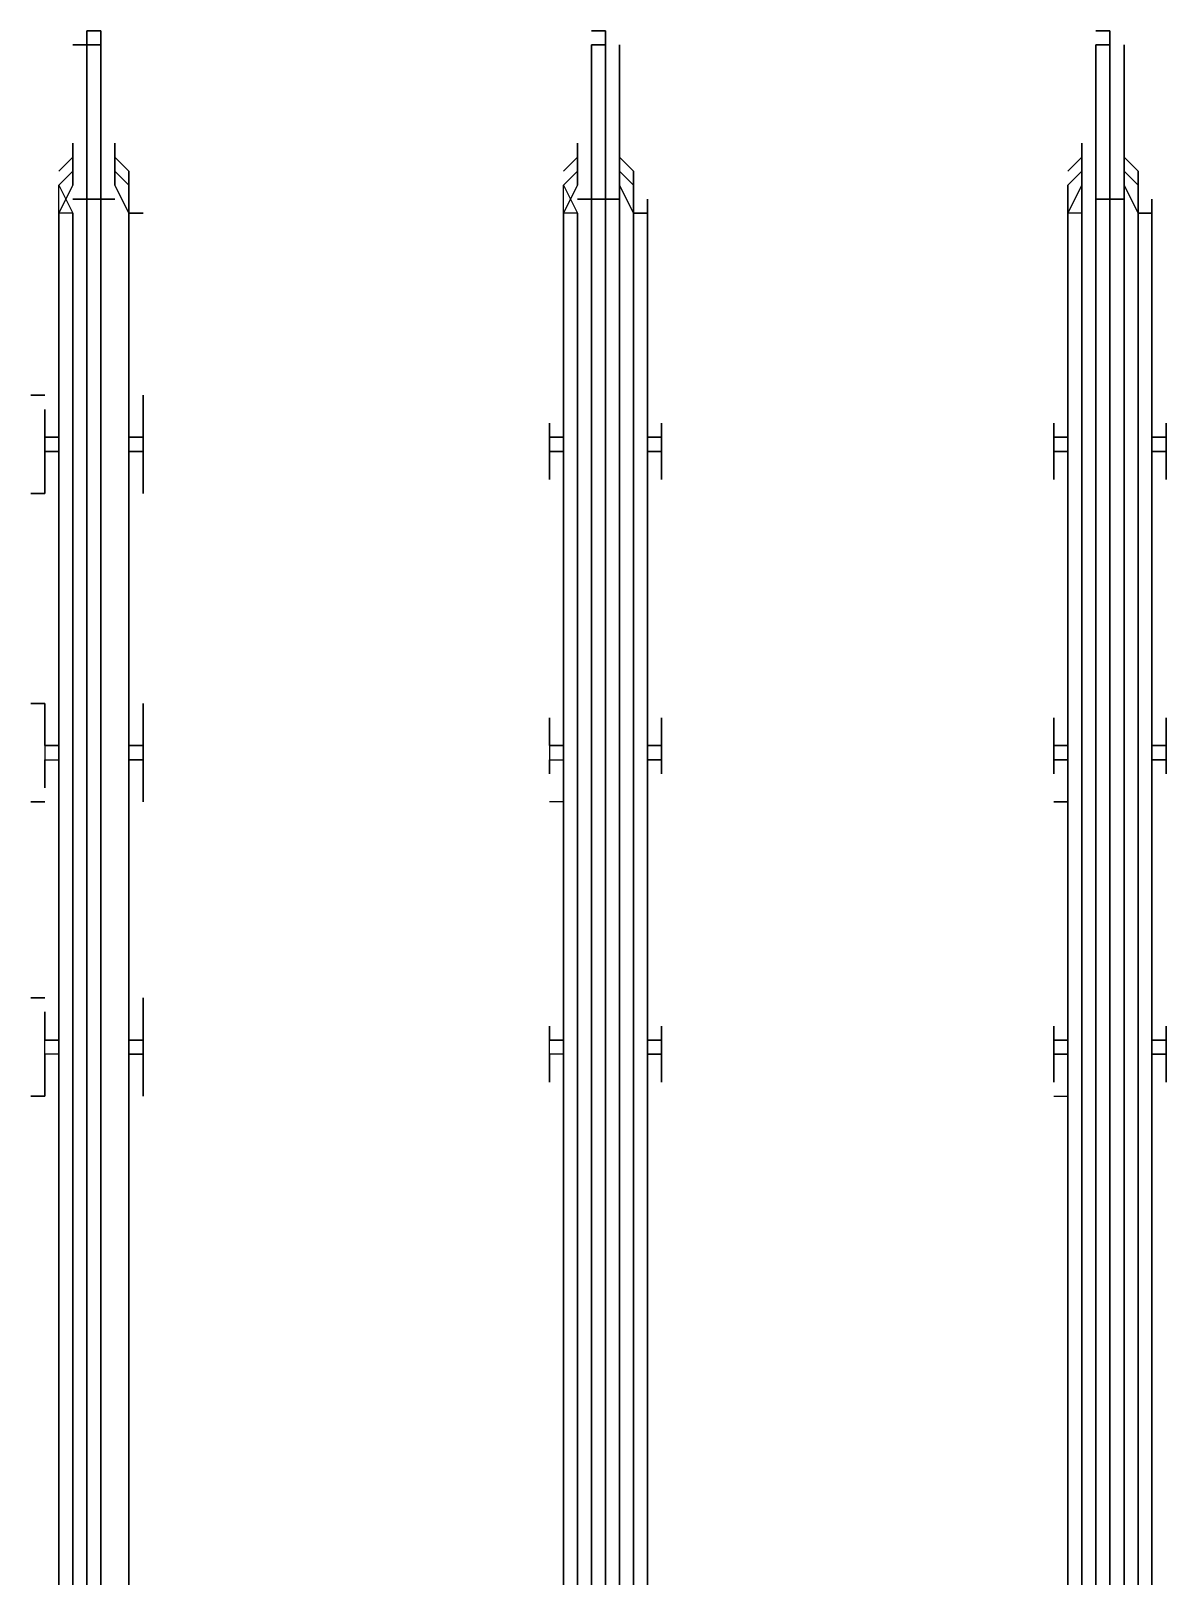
# Model space of a CAD drawing. Header units: metres. Extents: x 532315 to 532639, y 2674519 to 2674914.
# Drawn here: x 532485.1667 to 532485.2788, y 2674750.5107 to 2674750.6631 of the extents above; entities that cross this region are included whole.
import ezdxf

# ---------------------------------------------------------------- set-up
doc = ezdxf.new("R2010")
doc.units = ezdxf.units.M
doc.header["$MEASUREMENT"] = 0
doc.layers.add('IDT', color=7, linetype='Continuous')

# ---------------------------------------------------------------- blocks, each defined once
blk = doc.blocks.new('IDT')
at = {"layer": 'IDT', "color": 0, "lineweight": 25}
for p, q in [((14.04189, 8.71559), (14.04189, 8.5178)), ((14.04189, 8.5178), (14.04189, 8.71559)), ((14.04189, 8.71559), (14.04189, 8.5178)), ((14.04327, 8.5178), (14.04327, 8.71559)), ((14.04327, 8.71559), (14.04327, 8.5178)), ((14.04327, 8.5178), (14.04327, 8.71559)), ((14.04465, 8.51642), (14.04465, 8.71559)), ((14.04465, 8.71559), (14.04465, 8.51642)), ((14.04465, 8.51642), (14.04465, 8.71559)), ((14.04604, 8.71559), (14.04604, 8.51642)), ((14.04604, 8.51642), (14.04604, 8.71559)), ((14.04604, 8.71559), (14.04604, 8.51642)), ((14.04604, 8.51642), (14.04604, 8.71559)), ((14.04604, 8.71559), (14.04604, 8.51642)), ((14.04604, 8.51642), (14.04604, 8.71559)), ((14.04742, 8.51642), (14.04742, 8.71559)), ((14.04742, 8.71559), (14.04742, 8.51642)), ((14.04742, 8.51642), (14.04742, 8.71559)), ((14.0488, 8.5178), (14.0488, 8.71559)), ((14.0488, 8.71559), (14.0488, 8.5178)), ((14.0488, 8.5178), (14.0488, 8.71559)), ((14.05018, 8.71559), (14.05018, 8.5178)), ((14.05018, 8.5178), (14.05018, 8.71559)), ((14.05018, 8.71559), (14.05018, 8.5178)), ((14.09168, 8.5178), (14.09168, 8.71559)), ((14.09306, 8.5178), (14.09306, 8.71559)), ((14.09445, 8.51642), (14.09445, 8.71559)), ((14.09583, 8.71559), (14.09583, 8.51642)), ((14.09583, 8.51642), (14.09583, 8.71559)), ((14.09721, 8.51642), (14.09721, 8.71559)), ((14.0986, 8.5178), (14.0986, 8.71559)), ((14.09998, 8.5178), (14.09998, 8.71559)), ((14.14286, 8.5178), (14.14286, 8.71559)), ((14.14286, 8.71559), (14.14286, 8.5178)), ((14.14562, 8.51642), (14.14562, 8.71559)), ((14.14562, 8.71559), (14.14562, 8.51642)), ((14.14701, 8.51642), (14.14701, 8.71559)), ((14.14701, 8.71559), (14.14701, 8.51642)), ((14.14839, 8.5178), (14.14839, 8.71559)), ((14.14977, 8.5178), (14.14977, 8.71559)), ((14.04189, 8.5178), (14.04189, 8.70868)), ((14.04327, 8.70868), (14.04327, 8.5178)), ((14.04465, 8.70868), (14.04465, 8.51642)), ((14.04604, 8.70868), (14.04604, 8.51642)), ((14.04604, 8.51642), (14.04604, 8.70868)), ((14.04742, 8.70868), (14.04742, 8.51642)), ((14.0488, 8.70868), (14.0488, 8.5178)), ((14.05018, 8.5178), (14.05018, 8.70868)), ((14.09168, 8.70868), (14.09168, 8.5178)), ((14.09306, 8.70868), (14.09306, 8.5178)), ((14.09445, 8.70868), (14.09445, 8.51642)), ((14.09583, 8.70868), (14.09583, 8.51642)), ((14.09583, 8.51642), (14.09583, 8.70868)), ((14.09721, 8.70868), (14.09721, 8.51642)), ((14.0986, 8.70868), (14.0986, 8.5178)), ((14.09998, 8.70868), (14.09998, 8.5178)), ((14.14286, 8.5178), (14.14286, 8.70868)), ((14.14286, 8.70868), (14.14286, 8.5178)), ((14.14562, 8.51642), (14.14562, 8.70868)), ((14.14562, 8.70868), (14.14562, 8.51642)), ((14.14701, 8.51642), (14.14701, 8.70868)), ((14.14701, 8.70868), (14.14701, 8.51642)), ((14.14839, 8.70868), (14.14839, 8.5178)), ((14.14977, 8.70868), (14.14977, 8.5178)), ((14.04189, 8.60079), (14.04189, 8.60494)), ((14.04189, 8.60494), (14.04189, 8.60356)), ((14.04189, 8.60356), (14.04189, 8.60494)), ((14.04189, 8.60494), (14.04189, 8.60356)), ((14.04189, 8.60356), (14.04189, 8.60494)), ((14.04189, 8.60494), (14.04189, 8.60079)), ((14.04189, 8.60079), (14.04189, 8.60494)), ((14.04189, 8.60494), (14.04189, 8.60079)), ((14.05157, 8.60494), (14.05018, 8.60494)), ((14.05018, 8.60494), (14.05018, 8.60079)), ((14.05018, 8.59941), (14.05018, 8.60494)), ((14.05018, 8.60494), (14.05018, 8.60356)), ((14.05018, 8.60356), (14.05018, 8.60494)), ((14.05018, 8.60494), (14.05018, 8.60079)), ((14.05018, 8.60079), (14.05018, 8.60494)), ((14.05018, 8.60494), (14.05018, 8.60356)), ((14.05018, 8.60356), (14.05018, 8.60494)), ((14.09168, 8.60356), (14.09168, 8.60494)), ((14.09168, 8.60494), (14.09168, 8.60079)), ((14.09168, 8.60079), (14.09168, 8.60494)), ((14.09168, 8.60494), (14.09168, 8.60356)), ((14.09998, 8.59941), (14.09998, 8.60494)), ((14.09998, 8.60494), (14.09998, 8.60356)), ((14.09998, 8.60356), (14.09998, 8.60494)), ((14.09998, 8.60494), (14.09998, 8.60079)), ((14.14147, 8.60356), (14.14147, 8.60494)), ((14.14147, 8.60494), (14.14147, 8.60079)), ((14.14147, 8.60079), (14.14147, 8.60494)), ((14.14147, 8.60494), (14.14147, 8.60356)), ((14.14977, 8.59941), (14.14977, 8.60494)), ((14.14977, 8.60494), (14.14977, 8.60079)), ((14.15115, 8.60356), (14.15115, 8.60494)), ((14.15115, 8.60494), (14.15254, 8.60494)), ((14.15254, 8.60494), (14.15115, 8.60494)), ((14.15115, 8.60494), (14.15115, 8.60356)), ((14.0405, 8.60356), (14.0405, 8.60079)), ((14.0405, 8.60079), (14.0405, 8.60356)), ((14.0405, 8.60356), (14.0405, 8.60079)), ((14.0405, 8.60079), (14.0405, 8.60356)), ((14.05157, 8.60356), (14.05157, 8.60079)), ((14.05157, 8.60079), (14.05157, 8.60356)), ((14.05157, 8.60079), (14.05157, 8.60356)), ((14.05157, 8.60356), (14.05157, 8.60079)), ((14.0903, 8.60356), (14.0903, 8.60079)), ((14.0903, 8.60079), (14.0903, 8.60356)), ((14.10136, 8.60356), (14.10136, 8.60079)), ((14.10136, 8.60079), (14.10136, 8.60356)), ((14.14147, 8.60079), (14.14147, 8.60356)), ((14.14147, 8.60356), (14.14147, 8.60079)), ((14.15115, 8.60356), (14.15115, 8.60079)), ((14.15115, 8.60079), (14.15115, 8.60356)), ((14.04189, 8.60079), (14.0405, 8.60079)), ((14.0405, 8.60079), (14.0405, 8.59941)), ((14.0405, 8.59941), (14.0405, 8.60079)), ((14.0405, 8.60079), (14.04189, 8.60079)), ((14.04189, 8.60079), (14.0405, 8.60079)), ((14.0405, 8.60079), (14.0405, 8.59941)), ((14.0405, 8.59941), (14.0405, 8.60079)), ((14.0405, 8.60079), (14.04189, 8.60079)), ((14.04189, 8.59941), (14.04189, 8.60079)), ((14.04189, 8.60079), (14.04189, 8.59941)), ((14.04189, 8.59941), (14.04189, 8.60079)), ((14.04189, 8.60079), (14.04189, 8.59941)), ((14.05018, 8.60079), (14.05018, 8.59941)), ((14.05157, 8.60079), (14.05018, 8.60079)), ((14.05018, 8.60079), (14.05157, 8.60079)), ((14.05157, 8.60079), (14.05018, 8.60079)), ((14.05018, 8.60079), (14.05018, 8.59941)), ((14.05018, 8.60079), (14.05018, 8.59941)), ((14.05157, 8.60079), (14.05018, 8.60079)), ((14.05157, 8.59941), (14.05157, 8.60079)), ((14.05157, 8.60079), (14.05157, 8.59941)), ((14.05157, 8.59941), (14.05157, 8.60079)), ((14.05157, 8.59941), (14.05157, 8.60079)), ((14.09168, 8.60079), (14.0903, 8.60079)), ((14.0903, 8.60079), (14.0903, 8.59941)), ((14.0903, 8.59941), (14.0903, 8.60079)), ((14.0903, 8.60079), (14.09168, 8.60079)), ((14.09168, 8.59941), (14.09168, 8.60079)), ((14.09168, 8.60079), (14.09168, 8.59941)), ((14.09998, 8.60079), (14.10136, 8.60079)), ((14.09998, 8.59941), (14.09998, 8.60079)), ((14.09998, 8.60079), (14.10136, 8.60079)), ((14.10136, 8.60079), (14.10136, 8.59941)), ((14.10136, 8.60079), (14.10136, 8.59941)), ((14.14147, 8.59941), (14.14147, 8.60079)), ((14.14147, 8.60079), (14.14286, 8.60079)), ((14.14286, 8.60079), (14.14147, 8.60079)), ((14.14147, 8.60079), (14.14147, 8.59941)), ((14.14147, 8.59941), (14.14147, 8.60079)), ((14.14147, 8.60079), (14.14147, 8.59941)), ((14.14977, 8.60079), (14.15115, 8.60079)), ((14.14977, 8.59941), (14.14977, 8.60079)), ((14.14977, 8.60079), (14.15115, 8.60079)), ((14.15115, 8.60079), (14.15115, 8.59941)), ((14.15115, 8.60079), (14.15115, 8.59941)), ((14.04189, 8.59941), (14.0405, 8.59941)), ((14.0405, 8.59941), (14.0405, 8.59803)), ((14.0405, 8.59803), (14.0405, 8.59941)), ((14.0405, 8.59941), (14.04189, 8.59941)), ((14.04189, 8.59941), (14.0405, 8.59941)), ((14.0405, 8.59941), (14.0405, 8.59803)), ((14.0405, 8.59803), (14.0405, 8.59941)), ((14.0405, 8.59941), (14.04189, 8.59941)), ((14.04189, 8.59941), (14.04189, 8.59526)), ((14.04189, 8.59526), (14.04189, 8.59941)), ((14.04189, 8.59941), (14.04189, 8.59526)), ((14.04189, 8.59526), (14.04189, 8.59941)), ((14.05018, 8.59941), (14.05157, 8.59941)), ((14.05157, 8.59941), (14.05018, 8.59941)), ((14.05018, 8.59526), (14.05018, 8.59941)), ((14.05018, 8.59941), (14.05018, 8.59526)), ((14.05018, 8.59526), (14.05018, 8.59941)), ((14.05018, 8.59941), (14.05157, 8.59941)), ((14.05157, 8.59941), (14.05018, 8.59941)), ((14.05018, 8.59941), (14.05157, 8.59941)), ((14.05018, 8.59941), (14.05157, 8.59941)), ((14.05157, 8.59941), (14.05018, 8.59941)), ((14.05018, 8.59941), (14.05018, 8.59526)), ((14.05157, 8.59941), (14.05157, 8.59803)), ((14.05157, 8.59803), (14.05157, 8.59941)), ((14.05157, 8.59941), (14.05157, 8.59803)), ((14.05157, 8.59803), (14.05157, 8.59941)), ((14.09168, 8.59941), (14.0903, 8.59941)), ((14.0903, 8.59941), (14.0903, 8.59803)), ((14.0903, 8.59803), (14.0903, 8.59941)), ((14.0903, 8.59941), (14.09168, 8.59941)), ((14.09168, 8.59941), (14.09168, 8.59526)), ((14.09168, 8.59526), (14.09168, 8.59941)), ((14.10136, 8.59941), (14.09998, 8.59941)), ((14.09998, 8.59941), (14.09998, 8.59526)), ((14.09998, 8.59526), (14.09998, 8.59941)), ((14.09998, 8.59941), (14.10136, 8.59941)), ((14.10136, 8.59941), (14.09998, 8.59941)), ((14.10136, 8.59941), (14.09998, 8.59941)), ((14.10136, 8.59941), (14.10136, 8.59803)), ((14.10136, 8.59803), (14.10136, 8.59941)), ((14.14286, 8.59941), (14.14147, 8.59941)), ((14.14147, 8.59941), (14.14147, 8.59526)), ((14.14147, 8.59526), (14.14147, 8.59941)), ((14.14147, 8.59941), (14.14286, 8.59941)), ((14.14147, 8.59941), (14.14147, 8.59803)), ((14.14147, 8.59803), (14.14147, 8.59941)), ((14.15115, 8.59941), (14.14977, 8.59941)), ((14.14977, 8.59941), (14.14977, 8.59526)), ((14.14977, 8.59526), (14.14977, 8.59941)), ((14.14977, 8.59941), (14.15115, 8.59941)), ((14.15115, 8.59941), (14.14977, 8.59941)), ((14.15115, 8.59941), (14.14977, 8.59941)), ((14.15115, 8.59803), (14.15115, 8.59941)), ((14.15115, 8.59941), (14.15115, 8.59803)), ((14.04189, 8.59664), (14.04189, 8.59803)), ((14.04189, 8.59803), (14.04189, 8.59664)), ((14.04189, 8.59664), (14.04189, 8.59803)), ((14.04189, 8.59803), (14.04189, 8.59664)), ((14.05018, 8.59803), (14.05018, 8.59664)), ((14.05018, 8.59664), (14.05018, 8.59803)), ((14.05018, 8.59803), (14.05018, 8.59664)), ((14.05018, 8.59664), (14.05018, 8.59803)), ((14.09168, 8.59664), (14.09168, 8.59803)), ((14.09168, 8.59803), (14.09168, 8.59664)), ((14.09998, 8.59803), (14.09998, 8.59664)), ((14.09998, 8.59664), (14.09998, 8.59803)), ((14.14147, 8.59664), (14.14147, 8.59803)), ((14.14147, 8.59803), (14.14147, 8.59664)), ((14.15115, 8.59803), (14.15115, 8.59664)), ((14.15115, 8.59664), (14.15115, 8.59803)), ((14.15254, 8.59526), (14.15115, 8.59526)), ((14.15115, 8.59526), (14.15254, 8.59526)), ((14.04189, 8.57175), (14.04189, 8.57589)), ((14.04189, 8.57589), (14.04189, 8.57175)), ((14.04189, 8.57036), (14.04189, 8.57589)), ((14.04189, 8.57589), (14.04189, 8.57175)), ((14.05018, 8.57175), (14.05018, 8.57589)), ((14.05018, 8.57175), (14.05018, 8.57589)), ((14.05018, 8.57589), (14.05157, 8.57589)), ((14.05157, 8.57589), (14.05018, 8.57589)), ((14.05018, 8.57589), (14.05018, 8.57175)), ((14.05018, 8.57589), (14.05018, 8.57175)), ((14.09168, 8.57589), (14.09168, 8.57175)), ((14.09168, 8.57036), (14.09168, 8.57589)), ((14.09998, 8.57589), (14.10136, 8.57589)), ((14.09998, 8.57175), (14.09998, 8.57589)), ((14.09998, 8.57589), (14.09998, 8.57175)), ((14.14147, 8.57175), (14.14147, 8.57589)), ((14.14147, 8.57589), (14.14147, 8.57175)), ((14.14977, 8.57175), (14.14977, 8.57589)), ((14.14977, 8.57589), (14.14977, 8.57175)), ((14.15254, 8.57589), (14.15115, 8.57589)), ((14.15115, 8.57589), (14.15254, 8.57589)), ((14.0405, 8.57313), (14.0405, 8.57175)), ((14.0405, 8.57175), (14.0405, 8.57313)), ((14.0405, 8.57313), (14.0405, 8.57175)), ((14.0405, 8.57175), (14.0405, 8.57313)), ((14.04189, 8.57313), (14.04189, 8.57451)), ((14.04189, 8.57451), (14.04189, 8.57313)), ((14.04189, 8.57313), (14.04189, 8.57451)), ((14.04189, 8.57451), (14.04189, 8.57313)), ((14.05018, 8.57451), (14.05018, 8.57313)), ((14.05018, 8.57313), (14.05018, 8.57451)), ((14.05018, 8.57451), (14.05018, 8.57313)), ((14.05018, 8.57313), (14.05018, 8.57451)), ((14.05157, 8.57313), (14.05157, 8.57175)), ((14.05157, 8.57175), (14.05157, 8.57313)), ((14.05157, 8.57313), (14.05157, 8.57175)), ((14.05157, 8.57175), (14.05157, 8.57313)), ((14.0903, 8.57313), (14.0903, 8.57175)), ((14.0903, 8.57175), (14.0903, 8.57313)), ((14.09168, 8.57313), (14.09168, 8.57451)), ((14.09168, 8.57451), (14.09168, 8.57313)), ((14.09998, 8.57451), (14.09998, 8.57313)), ((14.09998, 8.57313), (14.09998, 8.57451)), ((14.10136, 8.57313), (14.10136, 8.57175)), ((14.10136, 8.57175), (14.10136, 8.57313)), ((14.14147, 8.57313), (14.14147, 8.57451)), ((14.14147, 8.57451), (14.14147, 8.57313)), ((14.14147, 8.57175), (14.14147, 8.57313)), ((14.14147, 8.57313), (14.14147, 8.57175)), ((14.15115, 8.57313), (14.15115, 8.57451)), ((14.15115, 8.57451), (14.15115, 8.57313)), ((14.15115, 8.57313), (14.15115, 8.57175)), ((14.15115, 8.57175), (14.15115, 8.57313)), ((14.04189, 8.57175), (14.0405, 8.57175)), ((14.0405, 8.57175), (14.0405, 8.57036)), ((14.0405, 8.57036), (14.0405, 8.57175)), ((14.0405, 8.57175), (14.04189, 8.57175)), ((14.04189, 8.57175), (14.0405, 8.57175)), ((14.0405, 8.57175), (14.0405, 8.57036)), ((14.0405, 8.57036), (14.0405, 8.57175)), ((14.0405, 8.57175), (14.04189, 8.57175)), ((14.04189, 8.56621), (14.04189, 8.57175)), ((14.04189, 8.57175), (14.04189, 8.57036)), ((14.04189, 8.57175), (14.04189, 8.56621)), ((14.05157, 8.57175), (14.05018, 8.57175)), ((14.05018, 8.57175), (14.05018, 8.57036)), ((14.05018, 8.57036), (14.05018, 8.57175)), ((14.05157, 8.57175), (14.05018, 8.57175)), ((14.05018, 8.57036), (14.05018, 8.57175)), ((14.05018, 8.57175), (14.05157, 8.57175)), ((14.05018, 8.57175), (14.05018, 8.57036)), ((14.05157, 8.57175), (14.05018, 8.57175)), ((14.05157, 8.57036), (14.05157, 8.57175)), ((14.05157, 8.57036), (14.05157, 8.57175)), ((14.05157, 8.57175), (14.05157, 8.57036)), ((14.05157, 8.57036), (14.05157, 8.57175)), ((14.09168, 8.57175), (14.0903, 8.57175)), ((14.0903, 8.57175), (14.0903, 8.57036)), ((14.0903, 8.57036), (14.0903, 8.57175)), ((14.0903, 8.57175), (14.09168, 8.57175)), ((14.09168, 8.57175), (14.09168, 8.57036)), ((14.10136, 8.57175), (14.09998, 8.57175)), ((14.09998, 8.57175), (14.09998, 8.57036)), ((14.10136, 8.57175), (14.09998, 8.57175)), ((14.09998, 8.57175), (14.09998, 8.57036)), ((14.10136, 8.57036), (14.10136, 8.57175)), ((14.10136, 8.57036), (14.10136, 8.57175)), ((14.14147, 8.57175), (14.14147, 8.57036)), ((14.14147, 8.57036), (14.14147, 8.57175)), ((14.14147, 8.57175), (14.14286, 8.57175)), ((14.14286, 8.57175), (14.14147, 8.57175)), ((14.14147, 8.57175), (14.14147, 8.57036)), ((14.14147, 8.5676), (14.14147, 8.57175)), ((14.14977, 8.57175), (14.14977, 8.57036)), ((14.15115, 8.57175), (14.14977, 8.57175)), ((14.14977, 8.57175), (14.14977, 8.57036)), ((14.15115, 8.57175), (14.14977, 8.57175)), ((14.15115, 8.57036), (14.15115, 8.57175)), ((14.15115, 8.57036), (14.15115, 8.57175)), ((14.04189, 8.57036), (14.0405, 8.57036)), ((14.0405, 8.57036), (14.0405, 8.5676)), ((14.0405, 8.5676), (14.0405, 8.57036)), ((14.0405, 8.57036), (14.04189, 8.57036)), ((14.04189, 8.57036), (14.0405, 8.57036)), ((14.0405, 8.57036), (14.0405, 8.5676)), ((14.0405, 8.5676), (14.0405, 8.57036)), ((14.0405, 8.57036), (14.04189, 8.57036)), ((14.04189, 8.57036), (14.04189, 8.56621)), ((14.04189, 8.56621), (14.04189, 8.57036)), ((14.05018, 8.56621), (14.05018, 8.57036)), ((14.05018, 8.57036), (14.05157, 8.57036)), ((14.05157, 8.57036), (14.05018, 8.57036)), ((14.05018, 8.57036), (14.05018, 8.56621)), ((14.05018, 8.57036), (14.05157, 8.57036)), ((14.05157, 8.57036), (14.05018, 8.57036)), ((14.05018, 8.57036), (14.05157, 8.57036)), ((14.05157, 8.57036), (14.05018, 8.57036)), ((14.05157, 8.57036), (14.05018, 8.57036)), ((14.05018, 8.57036), (14.05018, 8.56621)), ((14.05018, 8.56621), (14.05018, 8.57036)), ((14.05018, 8.57036), (14.05157, 8.57036)), ((14.05157, 8.57036), (14.05157, 8.5676)), ((14.05157, 8.5676), (14.05157, 8.57036)), ((14.05157, 8.57036), (14.05157, 8.5676)), ((14.05157, 8.5676), (14.05157, 8.57036)), ((14.09168, 8.57036), (14.0903, 8.57036)), ((14.0903, 8.57036), (14.0903, 8.5676)), ((14.0903, 8.5676), (14.0903, 8.57036)), ((14.0903, 8.57036), (14.09168, 8.57036)), ((14.09168, 8.57036), (14.09168, 8.56621)), ((14.09168, 8.56621), (14.09168, 8.57036)), ((14.10136, 8.57036), (14.09998, 8.57036)), ((14.09998, 8.57036), (14.10136, 8.57036)), ((14.09998, 8.56621), (14.09998, 8.57036)), ((14.09998, 8.57036), (14.10136, 8.57036)), ((14.09998, 8.57036), (14.10136, 8.57036)), ((14.09998, 8.57036), (14.09998, 8.56621)), ((14.10136, 8.57036), (14.10136, 8.5676)), ((14.10136, 8.5676), (14.10136, 8.57036)), ((14.14147, 8.56621), (14.14147, 8.57036)), ((14.14147, 8.57036), (14.14286, 8.57036)), ((14.14286, 8.57036), (14.14147, 8.57036)), ((14.14147, 8.57036), (14.14147, 8.56621)), ((14.14147, 8.57036), (14.14147, 8.5676)), ((14.15115, 8.57036), (14.14977, 8.57036)), ((14.14977, 8.57036), (14.14977, 8.56621)), ((14.14977, 8.56621), (14.14977, 8.57036)), ((14.14977, 8.57036), (14.15115, 8.57036)), ((14.14977, 8.57036), (14.15115, 8.57036)), ((14.14977, 8.57036), (14.15115, 8.57036)), ((14.15115, 8.57036), (14.15115, 8.5676)), ((14.15115, 8.5676), (14.15115, 8.57036)), ((14.04189, 8.56621), (14.04189, 8.5676)), ((14.04189, 8.5676), (14.04189, 8.56621)), ((14.04189, 8.56621), (14.04189, 8.5676)), ((14.04189, 8.5676), (14.04189, 8.56621)), ((14.05018, 8.56621), (14.05018, 8.5676)), ((14.05018, 8.5676), (14.05018, 8.56621)), ((14.05018, 8.5676), (14.05018, 8.56621)), ((14.05018, 8.56621), (14.05018, 8.5676)), ((14.09168, 8.56621), (14.09168, 8.5676)), ((14.09168, 8.5676), (14.09168, 8.56621)), ((14.09998, 8.56621), (14.09998, 8.5676)), ((14.09998, 8.5676), (14.09998, 8.56621)), ((14.14147, 8.56621), (14.14147, 8.5676)), ((14.14147, 8.5676), (14.14147, 8.56621)), ((14.15115, 8.5676), (14.15115, 8.56621)), ((14.15115, 8.56621), (14.15115, 8.5676)), ((14.15115, 8.56621), (14.15254, 8.56621)), ((14.15254, 8.56621), (14.15115, 8.56621)), ((14.04189, 8.54132), (14.04189, 8.54547)), ((14.04189, 8.54547), (14.04189, 8.54408)), ((14.04189, 8.54408), (14.04189, 8.54547)), ((14.04189, 8.54547), (14.04189, 8.53993)), ((14.04189, 8.54132), (14.04189, 8.54547)), ((14.04189, 8.54547), (14.04189, 8.54408)), ((14.04189, 8.54408), (14.04189, 8.54547)), ((14.04189, 8.54547), (14.04189, 8.54132)), ((14.05018, 8.54132), (14.05018, 8.54547)), ((14.05018, 8.54547), (14.05018, 8.54408)), ((14.05018, 8.54408), (14.05018, 8.54547)), ((14.05018, 8.54547), (14.05018, 8.54132)), ((14.05018, 8.54132), (14.05018, 8.54547)), ((14.05018, 8.54547), (14.05018, 8.54408)), ((14.05018, 8.54408), (14.05018, 8.54547)), ((14.05018, 8.54547), (14.05018, 8.54132)), ((14.09168, 8.54408), (14.09168, 8.54547)), ((14.09168, 8.54547), (14.09168, 8.54408)), ((14.09168, 8.54132), (14.09168, 8.54547)), ((14.09168, 8.54547), (14.09168, 8.53993)), ((14.09998, 8.54547), (14.09998, 8.54408)), ((14.09998, 8.54408), (14.09998, 8.54547)), ((14.09998, 8.54132), (14.09998, 8.54547)), ((14.09998, 8.54547), (14.09998, 8.54132)), ((14.14147, 8.54132), (14.14147, 8.54547)), ((14.14147, 8.54547), (14.14147, 8.54132)), ((14.14147, 8.54408), (14.14147, 8.54547)), ((14.14147, 8.54547), (14.14147, 8.54408)), ((14.14977, 8.54132), (14.14977, 8.54547)), ((14.14977, 8.54547), (14.14977, 8.54132)), ((14.15115, 8.54408), (14.15115, 8.54547)), ((14.15115, 8.54547), (14.15254, 8.54547)), ((14.15254, 8.54547), (14.15115, 8.54547)), ((14.15115, 8.54547), (14.15115, 8.54408)), ((14.0405, 8.54408), (14.0405, 8.54132)), ((14.0405, 8.54132), (14.0405, 8.54408)), ((14.0405, 8.54408), (14.0405, 8.54132)), ((14.0405, 8.54132), (14.0405, 8.54408)), ((14.05157, 8.54408), (14.05157, 8.54132)), ((14.05157, 8.54132), (14.05157, 8.54408)), ((14.05157, 8.54408), (14.05157, 8.54132)), ((14.05157, 8.54132), (14.05157, 8.54408)), ((14.0903, 8.54408), (14.0903, 8.54132)), ((14.0903, 8.54132), (14.0903, 8.54408)), ((14.10136, 8.54132), (14.10136, 8.54408)), ((14.10136, 8.54408), (14.10136, 8.54132)), ((14.14147, 8.54408), (14.14147, 8.54132)), ((14.14147, 8.54132), (14.14147, 8.54408)), ((14.15115, 8.54132), (14.15115, 8.54408)), ((14.15115, 8.54408), (14.15115, 8.54132)), ((14.04189, 8.54132), (14.0405, 8.54132)), ((14.0405, 8.54132), (14.0405, 8.53993)), ((14.0405, 8.53993), (14.0405, 8.54132)), ((14.0405, 8.54132), (14.04189, 8.54132)), ((14.04189, 8.54132), (14.0405, 8.54132)), ((14.0405, 8.54132), (14.0405, 8.53993)), ((14.0405, 8.53993), (14.0405, 8.54132)), ((14.0405, 8.54132), (14.04189, 8.54132)), ((14.04189, 8.53578), (14.04189, 8.54132)), ((14.04189, 8.54132), (14.04189, 8.53993)), ((14.04189, 8.53993), (14.04189, 8.54132)), ((14.05157, 8.54132), (14.05018, 8.54132)), ((14.05018, 8.54132), (14.05018, 8.53993)), ((14.05018, 8.54132), (14.05018, 8.53993)), ((14.05018, 8.53993), (14.05018, 8.54132)), ((14.05018, 8.54132), (14.05157, 8.54132)), ((14.05018, 8.53993), (14.05018, 8.54132)), ((14.05157, 8.54132), (14.05018, 8.54132)), ((14.05018, 8.54132), (14.05157, 8.54132)), ((14.05157, 8.53993), (14.05157, 8.54132)), ((14.05157, 8.54132), (14.05157, 8.53993)), ((14.05157, 8.53993), (14.05157, 8.54132)), ((14.05157, 8.54132), (14.05157, 8.53993)), ((14.09168, 8.54132), (14.0903, 8.54132)), ((14.0903, 8.54132), (14.0903, 8.53993)), ((14.0903, 8.53993), (14.0903, 8.54132)), ((14.0903, 8.54132), (14.09168, 8.54132)), ((14.09168, 8.53578), (14.09168, 8.54132)), ((14.09998, 8.53993), (14.09998, 8.54132)), ((14.09998, 8.54132), (14.10136, 8.54132)), ((14.10136, 8.54132), (14.09998, 8.54132)), ((14.09998, 8.54132), (14.09998, 8.53993)), ((14.10136, 8.54132), (14.10136, 8.53993)), ((14.10136, 8.53993), (14.10136, 8.54132)), ((14.14147, 8.53993), (14.14147, 8.54132)), ((14.14147, 8.54132), (14.14286, 8.54132)), ((14.14286, 8.54132), (14.14147, 8.54132)), ((14.14147, 8.54132), (14.14147, 8.53993)), ((14.14147, 8.54132), (14.14147, 8.53993)), ((14.14147, 8.53993), (14.14147, 8.54132)), ((14.14977, 8.54132), (14.14977, 8.53993)), ((14.14977, 8.53993), (14.14977, 8.54132)), ((14.15115, 8.54132), (14.14977, 8.54132)), ((14.14977, 8.54132), (14.15115, 8.54132)), ((14.15115, 8.53993), (14.15115, 8.54132)), ((14.15115, 8.54132), (14.15115, 8.53993)), ((14.04189, 8.53993), (14.0405, 8.53993)), ((14.0405, 8.53993), (14.0405, 8.53855)), ((14.0405, 8.53855), (14.0405, 8.53993)), ((14.0405, 8.53993), (14.04189, 8.53993)), ((14.04189, 8.53993), (14.0405, 8.53993)), ((14.0405, 8.53993), (14.0405, 8.53855)), ((14.0405, 8.53855), (14.0405, 8.53993)), ((14.0405, 8.53993), (14.04189, 8.53993)), ((14.04189, 8.53993), (14.04189, 8.53578)), ((14.04189, 8.53578), (14.04189, 8.53993)), ((14.04189, 8.53993), (14.04189, 8.53578)), ((14.05018, 8.53993), (14.05018, 8.53578)), ((14.05018, 8.53578), (14.05018, 8.53993)), ((14.05018, 8.53993), (14.05157, 8.53993)), ((14.05018, 8.53993), (14.05018, 8.53578)), ((14.05018, 8.53578), (14.05018, 8.53993)), ((14.05018, 8.53993), (14.05157, 8.53993)), ((14.05157, 8.53993), (14.05018, 8.53993)), ((14.05157, 8.53993), (14.05018, 8.53993)), ((14.05018, 8.53993), (14.05157, 8.53993)), ((14.05018, 8.53993), (14.05157, 8.53993)), ((14.05157, 8.53993), (14.05157, 8.53855)), ((14.05157, 8.53855), (14.05157, 8.53993)), ((14.05157, 8.53993), (14.05157, 8.53855)), ((14.05157, 8.53993), (14.05157, 8.53855)), ((14.09168, 8.53993), (14.0903, 8.53993)), ((14.0903, 8.53993), (14.0903, 8.53855)), ((14.0903, 8.53855), (14.0903, 8.53993)), ((14.0903, 8.53993), (14.09168, 8.53993)), ((14.09168, 8.53993), (14.09168, 8.53578)), ((14.10136, 8.53993), (14.09998, 8.53993)), ((14.09998, 8.53993), (14.09998, 8.53578)), ((14.09998, 8.53578), (14.09998, 8.53993)), ((14.09998, 8.53993), (14.10136, 8.53993)), ((14.09998, 8.53993), (14.10136, 8.53993)), ((14.10136, 8.53855), (14.10136, 8.53993)), ((14.10136, 8.53993), (14.10136, 8.53855)), ((14.14286, 8.53993), (14.14147, 8.53993)), ((14.14147, 8.53993), (14.14147, 8.53578)), ((14.14147, 8.53578), (14.14147, 8.53993)), ((14.14147, 8.53993), (14.14286, 8.53993)), ((14.14147, 8.53855), (14.14147, 8.53993)), ((14.14147, 8.53993), (14.14147, 8.53855)), ((14.14977, 8.53993), (14.14977, 8.53578)), ((14.14977, 8.53578), (14.14977, 8.53993)), ((14.15115, 8.53993), (14.14977, 8.53993)), ((14.14977, 8.53993), (14.15115, 8.53993)), ((14.14977, 8.53993), (14.15115, 8.53993)), ((14.15115, 8.53855), (14.15115, 8.53993)), ((14.15115, 8.53993), (14.15115, 8.53855)), ((14.04189, 8.53717), (14.04189, 8.53855)), ((14.04189, 8.53855), (14.04189, 8.53717)), ((14.04189, 8.53717), (14.04189, 8.53855)), ((14.04189, 8.53855), (14.04189, 8.53717)), ((14.05018, 8.53855), (14.05018, 8.53717)), ((14.05018, 8.53717), (14.05018, 8.53855)), ((14.05018, 8.53855), (14.05018, 8.53717)), ((14.05018, 8.53717), (14.05018, 8.53855)), ((14.09168, 8.53717), (14.09168, 8.53855)), ((14.09168, 8.53855), (14.09168, 8.53717)), ((14.09998, 8.53855), (14.09998, 8.53717)), ((14.09998, 8.53717), (14.09998, 8.53855)), ((14.14147, 8.53717), (14.14147, 8.53855)), ((14.14147, 8.53855), (14.14147, 8.53717)), ((14.15115, 8.53855), (14.15115, 8.53717)), ((14.15115, 8.53717), (14.15115, 8.53855)), ((14.15254, 8.53578), (14.15115, 8.53578)), ((14.15115, 8.53578), (14.15254, 8.53578)), ((14.04189, 8.5178), (14.04327, 8.5178)), ((14.04327, 8.5178), (14.04189, 8.5178)), ((14.04189, 8.5178), (14.04189, 8.51642)), ((14.04189, 8.51642), (14.04189, 8.5178)), ((14.04189, 8.5178), (14.04327, 8.5178)), ((14.04327, 8.5178), (14.04189, 8.5178)), ((14.04189, 8.5178), (14.04189, 8.51642)), ((14.04189, 8.51642), (14.04189, 8.5178)), ((14.04327, 8.5178), (14.04327, 8.51365)), ((14.04465, 8.51504), (14.04327, 8.5178)), ((14.04327, 8.5178), (14.04327, 8.51365)), ((14.04465, 8.51504), (14.04327, 8.5178)), ((14.04327, 8.5178), (14.04465, 8.51504)), ((14.04465, 8.51504), (14.04327, 8.5178)), ((14.04327, 8.51365), (14.04327, 8.5178)), ((14.04327, 8.5178), (14.04327, 8.51365)), ((14.0488, 8.51365), (14.0488, 8.5178)), ((14.0488, 8.5178), (14.05018, 8.5178)), ((14.05018, 8.5178), (14.0488, 8.51504)), ((14.0488, 8.51504), (14.05018, 8.5178)), ((14.0488, 8.5178), (14.05018, 8.5178)), ((14.0488, 8.5178), (14.0488, 8.51365)), ((14.05018, 8.5178), (14.0488, 8.51504)), ((14.0488, 8.5178), (14.05018, 8.5178)), ((14.0488, 8.5178), (14.0488, 8.51365)), ((14.05018, 8.5178), (14.0488, 8.51504)), ((14.0488, 8.5178), (14.05018, 8.5178)), ((14.0488, 8.5178), (14.0488, 8.51365)), ((14.05018, 8.5178), (14.05018, 8.51642)), ((14.05018, 8.51642), (14.05018, 8.5178)), ((14.05018, 8.51642), (14.05018, 8.5178)), ((14.05018, 8.51642), (14.05018, 8.5178)), ((14.09168, 8.5178), (14.09306, 8.5178)), ((14.09306, 8.5178), (14.09168, 8.5178)), ((14.09168, 8.5178), (14.09168, 8.51642)), ((14.09168, 8.51642), (14.09168, 8.5178)), ((14.09306, 8.5178), (14.09306, 8.51365)), ((14.09445, 8.51504), (14.09306, 8.5178)), ((14.09306, 8.5178), (14.09445, 8.51504)), ((14.09306, 8.51365), (14.09306, 8.5178)), ((14.09998, 8.5178), (14.0986, 8.51504)), ((14.0986, 8.51504), (14.09998, 8.5178)), ((14.09998, 8.51504), (14.0986, 8.5178)), ((14.0986, 8.5178), (14.09998, 8.5178)), ((14.09998, 8.51504), (14.0986, 8.5178)), ((14.0986, 8.5178), (14.09998, 8.5178)), ((14.09998, 8.5178), (14.09998, 8.51642)), ((14.09998, 8.5178), (14.09998, 8.51642)), ((14.14286, 8.5178), (14.14147, 8.5178)), ((14.14147, 8.5178), (14.14286, 8.5178)), ((14.14286, 8.51365), (14.14286, 8.5178)), ((14.14286, 8.5178), (14.14286, 8.51365)), ((14.14286, 8.5178), (14.14424, 8.51504)), ((14.14424, 8.51504), (14.14286, 8.5178)), ((14.14286, 8.5178), (14.14286, 8.51642)), ((14.14286, 8.51642), (14.14286, 8.5178)), ((14.14977, 8.5178), (14.14839, 8.51504)), ((14.14839, 8.51504), (14.14977, 8.5178)), ((14.14977, 8.51504), (14.14839, 8.5178)), ((14.14839, 8.5178), (14.14977, 8.5178)), ((14.14977, 8.51504), (14.14839, 8.5178)), ((14.14839, 8.5178), (14.14977, 8.5178)), ((14.14977, 8.5178), (14.14977, 8.51642)), ((14.14977, 8.5178), (14.14977, 8.51642)), ((14.04327, 8.51504), (14.04327, 8.51642)), ((14.04327, 8.51642), (14.04327, 8.51504)), ((14.04327, 8.51504), (14.04327, 8.51642)), ((14.04327, 8.51642), (14.04327, 8.51504)), ((14.04465, 8.51642), (14.04604, 8.51642)), ((14.04604, 8.51642), (14.04465, 8.51642)), ((14.04465, 8.51642), (14.04465, 8.5012)), ((14.04465, 8.5012), (14.04465, 8.51642)), ((14.04604, 8.51642), (14.04465, 8.51642)), ((14.04465, 8.51642), (14.04465, 8.5012)), ((14.04465, 8.5012), (14.04465, 8.51642)), ((14.04465, 8.51642), (14.04604, 8.51642)), ((14.04604, 8.51642), (14.04742, 8.51642)), ((14.04742, 8.51642), (14.04604, 8.51642)), ((14.04604, 8.51642), (14.04742, 8.51642)), ((14.04742, 8.51642), (14.04604, 8.51642)), ((14.04604, 8.51642), (14.04742, 8.51642)), ((14.04742, 8.51642), (14.04604, 8.51642)), ((14.04604, 8.51642), (14.04604, 8.49982)), ((14.04604, 8.49982), (14.04604, 8.51642)), ((14.04604, 8.51642), (14.04604, 8.49982)), ((14.04604, 8.49982), (14.04604, 8.51642)), ((14.04604, 8.51642), (14.04604, 8.49982)), ((14.04604, 8.49982), (14.04604, 8.51642)), ((14.04742, 8.51642), (14.04604, 8.51642)), ((14.04604, 8.51642), (14.04742, 8.51642)), ((14.04604, 8.51642), (14.04604, 8.49982)), ((14.04604, 8.49982), (14.04604, 8.51642)), ((14.04742, 8.5012), (14.04742, 8.51642)), ((14.04742, 8.51642), (14.04742, 8.5012)), ((14.04742, 8.5012), (14.04742, 8.51642)), ((14.04742, 8.51642), (14.04742, 8.5012)), ((14.05018, 8.51642), (14.05018, 8.51504)), ((14.05018, 8.51504), (14.05018, 8.51642)), ((14.05018, 8.51504), (14.05018, 8.51642)), ((14.05018, 8.51504), (14.05018, 8.51642)), ((14.09306, 8.51504), (14.09306, 8.51642)), ((14.09306, 8.51642), (14.09306, 8.51504)), ((14.09445, 8.51642), (14.09583, 8.51642)), ((14.09583, 8.51642), (14.09445, 8.51642)), ((14.09445, 8.51642), (14.09445, 8.5012)), ((14.09445, 8.5012), (14.09445, 8.51642)), ((14.09583, 8.51642), (14.09721, 8.51642)), ((14.09583, 8.51642), (14.09583, 8.49982)), ((14.09583, 8.49982), (14.09583, 8.51642)), ((14.09721, 8.51642), (14.09583, 8.51642)), ((14.09583, 8.51642), (14.09583, 8.49982)), ((14.09583, 8.49982), (14.09583, 8.51642)), ((14.0986, 8.51642), (14.09721, 8.51642)), ((14.09721, 8.51642), (14.0986, 8.51642)), ((14.09721, 8.5012), (14.09721, 8.51642)), ((14.09721, 8.51642), (14.09721, 8.5012)), ((14.09998, 8.51642), (14.09998, 8.51504)), ((14.09998, 8.51642), (14.09998, 8.51504)), ((14.14286, 8.51642), (14.14286, 8.51504)), ((14.14286, 8.51504), (14.14286, 8.51642)), ((14.14562, 8.51642), (14.14424, 8.51642)), ((14.14424, 8.51642), (14.14562, 8.51642)), ((14.14562, 8.49982), (14.14562, 8.51642)), ((14.14562, 8.51642), (14.14701, 8.51642)), ((14.14562, 8.5012), (14.14562, 8.51642)), ((14.14562, 8.51642), (14.14562, 8.49982)), ((14.14701, 8.51642), (14.14562, 8.51642)), ((14.14562, 8.51642), (14.14562, 8.5012)), ((14.14701, 8.51642), (14.14701, 8.49982)), ((14.14701, 8.49982), (14.14701, 8.51642)), ((14.14701, 8.5012), (14.14701, 8.51642)), ((14.14701, 8.51642), (14.14839, 8.51642)), ((14.14839, 8.51642), (14.14701, 8.51642)), ((14.14701, 8.51642), (14.14701, 8.5012)), ((14.14977, 8.51642), (14.14977, 8.51504)), ((14.14977, 8.51642), (14.14977, 8.51504)), ((14.04465, 8.51365), (14.04327, 8.51504)), ((14.04327, 8.51504), (14.04465, 8.51365)), ((14.04465, 8.51365), (14.04327, 8.51504)), ((14.04327, 8.51504), (14.04465, 8.51365)), ((14.04327, 8.51365), (14.04465, 8.51227)), ((14.04327, 8.51365), (14.04465, 8.51227)), ((14.04327, 8.51365), (14.04465, 8.51227)), ((14.04465, 8.51227), (14.04327, 8.51365)), ((14.04465, 8.51089), (14.04465, 8.51504)), ((14.04465, 8.51089), (14.04465, 8.51504)), ((14.04465, 8.51504), (14.04465, 8.51089)), ((14.04465, 8.51089), (14.04465, 8.51504)), ((14.05018, 8.51504), (14.0488, 8.51365)), ((14.0488, 8.51504), (14.0488, 8.51089)), ((14.0488, 8.51089), (14.0488, 8.51504)), ((14.0488, 8.51365), (14.05018, 8.51504)), ((14.0488, 8.51504), (14.0488, 8.51089)), ((14.0488, 8.51365), (14.05018, 8.51504)), ((14.0488, 8.51504), (14.0488, 8.51089)), ((14.0488, 8.51365), (14.05018, 8.51504)), ((14.0488, 8.51227), (14.05018, 8.51365)), ((14.05018, 8.51365), (14.0488, 8.51227)), ((14.0488, 8.51227), (14.05018, 8.51365)), ((14.05018, 8.51365), (14.0488, 8.51227)), ((14.09445, 8.51365), (14.09306, 8.51504)), ((14.09306, 8.51504), (14.09445, 8.51365)), ((14.09306, 8.51365), (14.09445, 8.51227)), ((14.09445, 8.51227), (14.09306, 8.51365)), ((14.09445, 8.51089), (14.09445, 8.51504)), ((14.09445, 8.51504), (14.09445, 8.51089)), ((14.0986, 8.51504), (14.0986, 8.51089)), ((14.0986, 8.51089), (14.0986, 8.51504)), ((14.09998, 8.51504), (14.0986, 8.51365)), ((14.0986, 8.51365), (14.09998, 8.51504)), ((14.09998, 8.51504), (14.0986, 8.51365)), ((14.0986, 8.51365), (14.09998, 8.51504)), ((14.0986, 8.51227), (14.09998, 8.51365)), ((14.09998, 8.51365), (14.0986, 8.51227)), ((14.14286, 8.51504), (14.14424, 8.51365)), ((14.14424, 8.51365), (14.14286, 8.51504)), ((14.14286, 8.51365), (14.14424, 8.51227)), ((14.14424, 8.51227), (14.14286, 8.51365)), ((14.14424, 8.51504), (14.14424, 8.51089)), ((14.14424, 8.51089), (14.14424, 8.51504)), ((14.14839, 8.51504), (14.14839, 8.51089)), ((14.14839, 8.51089), (14.14839, 8.51504)), ((14.14977, 8.51504), (14.14839, 8.51365)), ((14.14839, 8.51365), (14.14977, 8.51504)), ((14.14977, 8.51504), (14.14839, 8.51365)), ((14.14839, 8.51365), (14.14977, 8.51504)), ((14.14839, 8.51227), (14.14977, 8.51365)), ((14.14977, 8.51365), (14.14839, 8.51227)), ((14.04465, 8.51227), (14.04465, 8.51089)), ((14.04465, 8.51227), (14.04465, 8.51089)), ((14.04465, 8.51227), (14.04465, 8.51089)), ((14.04465, 8.51089), (14.04465, 8.51227)), ((14.0488, 8.51089), (14.0488, 8.51227)), ((14.0488, 8.51227), (14.0488, 8.51089)), ((14.0488, 8.51089), (14.0488, 8.51227)), ((14.0488, 8.51227), (14.0488, 8.51089)), ((14.09445, 8.51227), (14.09445, 8.51089)), ((14.09445, 8.51089), (14.09445, 8.51227)), ((14.0986, 8.51089), (14.0986, 8.51227)), ((14.0986, 8.51227), (14.0986, 8.51089)), ((14.14424, 8.51227), (14.14424, 8.51089)), ((14.14424, 8.51089), (14.14424, 8.51227)), ((14.14839, 8.51089), (14.14839, 8.51227)), ((14.14839, 8.51227), (14.14839, 8.51089)), ((14.04742, 8.5012), (14.04604, 8.5012)), ((14.04604, 8.5012), (14.04742, 8.5012)), ((14.04742, 8.5012), (14.04604, 8.5012)), ((14.04604, 8.5012), (14.04742, 8.5012)), ((14.04742, 8.5012), (14.04604, 8.5012)), ((14.04604, 8.5012), (14.04742, 8.5012)), ((14.04742, 8.5012), (14.04604, 8.5012)), ((14.04604, 8.5012), (14.04742, 8.5012)), ((14.09721, 8.5012), (14.09583, 8.5012)), ((14.09583, 8.5012), (14.09721, 8.5012)), ((14.09721, 8.5012), (14.09583, 8.5012)), ((14.09583, 8.5012), (14.09721, 8.5012)), ((14.14701, 8.5012), (14.14562, 8.5012)), ((14.14562, 8.5012), (14.14701, 8.5012)), ((14.14701, 8.5012), (14.14839, 8.5012)), ((14.14839, 8.5012), (14.14701, 8.5012)), ((14.04742, 8.49982), (14.04604, 8.49982)), ((14.04604, 8.49982), (14.04742, 8.49982)), ((14.04742, 8.49982), (14.04604, 8.49982)), ((14.04604, 8.49982), (14.04742, 8.49982)), ((14.09721, 8.49982), (14.09583, 8.49982)), ((14.09583, 8.49982), (14.09721, 8.49982)), ((14.14701, 8.49982), (14.14562, 8.49982)), ((14.14562, 8.49982), (14.14701, 8.49982))]:
    blk.add_line(p, q, dxfattribs=at)

msp = doc.modelspace()

# ---------------------------------------------------------------- block references
at = {"layer": 'IDT', "color": 8, "rotation": 180}
msp.add_blockref('IDT', (532499.31928, 2674759.16297), dxfattribs=at)

doc.saveas('drawing.dxf')
